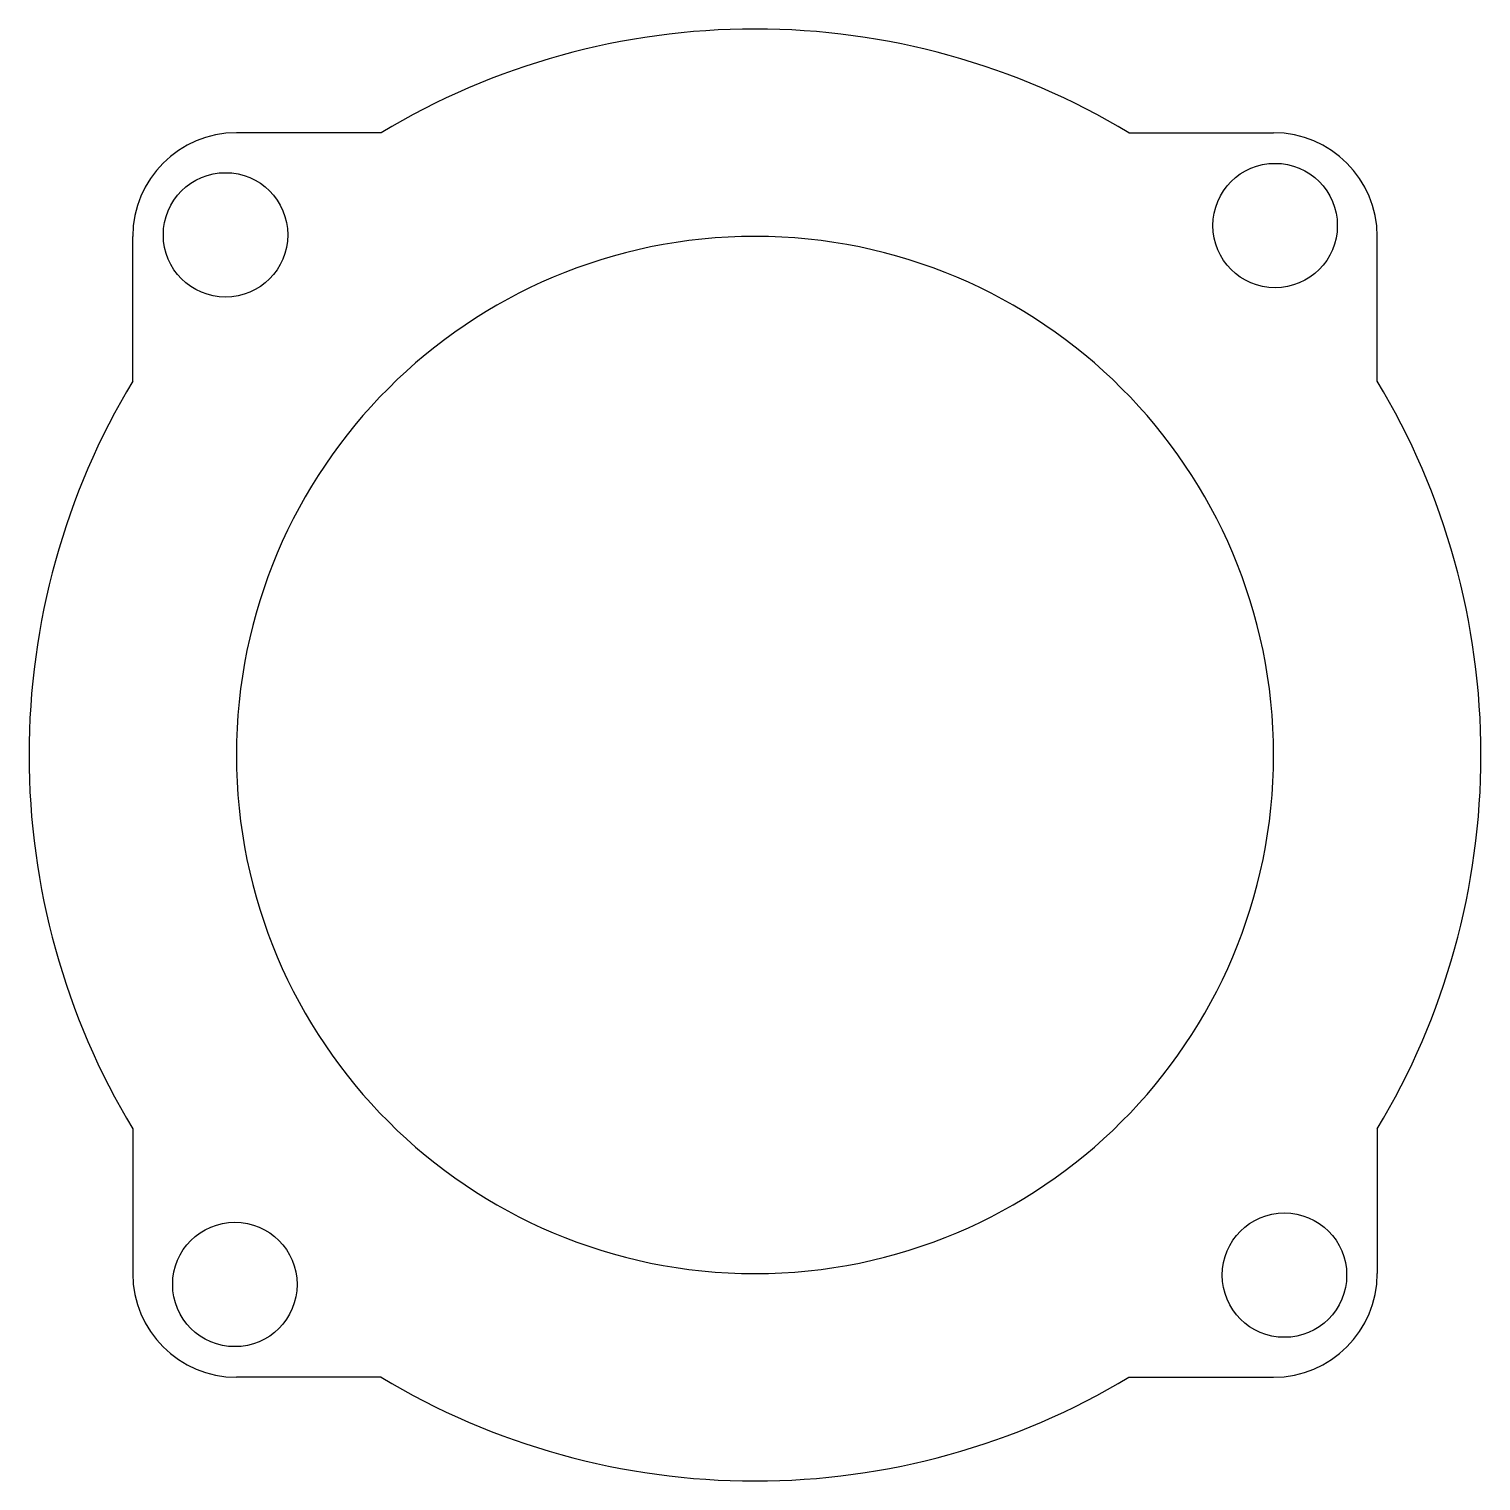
# Model space of a CAD drawing. Header units: millimetres. Extents: x -7 to 7, y -7 to 7.
import ezdxf

# ---------------------------------------------------------------- set-up
doc = ezdxf.new("R2010")
doc.units = ezdxf.units.MM

# ---------------------------------------------------------------- blocks, each defined once
blk = doc.blocks.new('*U2')
for p, q in [((0.106, 2.5), (1.5, 2.5)), ((2.5, 0.106), (2.5, 1.5))]:
    blk.add_line(p, q)
blk.add_circle((1.515, 1.605), 0.6)
for centre, radius, start, end in [((-3.5, -3.5), 7, 58.9973, 90), ((1.5, 1.5), 1, 0, 90), ((-3.5, -3.5), 5, 0, 90), ((-3.5, -3.5), 7, 0, 31.0027)]:
    blk.add_arc(centre, radius, start, end)
blk = doc.blocks.new('*U3')
at = {"color": 0, "linetype": 'ByBlock', "lineweight": -2, "transparency": 16777216}
for p, rotation in [((-3.5, 3.5), 90.00000000000001), ((-3.5, -3.5), 180), ((3.5, -3.5), 270)]:
    blk.add_blockref('*U2', p, dxfattribs=dict(at, rotation=rotation))
blk.add_blockref('*U2', (3.5, 3.5), dxfattribs=at)

msp = doc.modelspace()

# ---------------------------------------------------------------- block references
msp.add_blockref('*U3', (0, 0))

doc.saveas('drawing.dxf')
